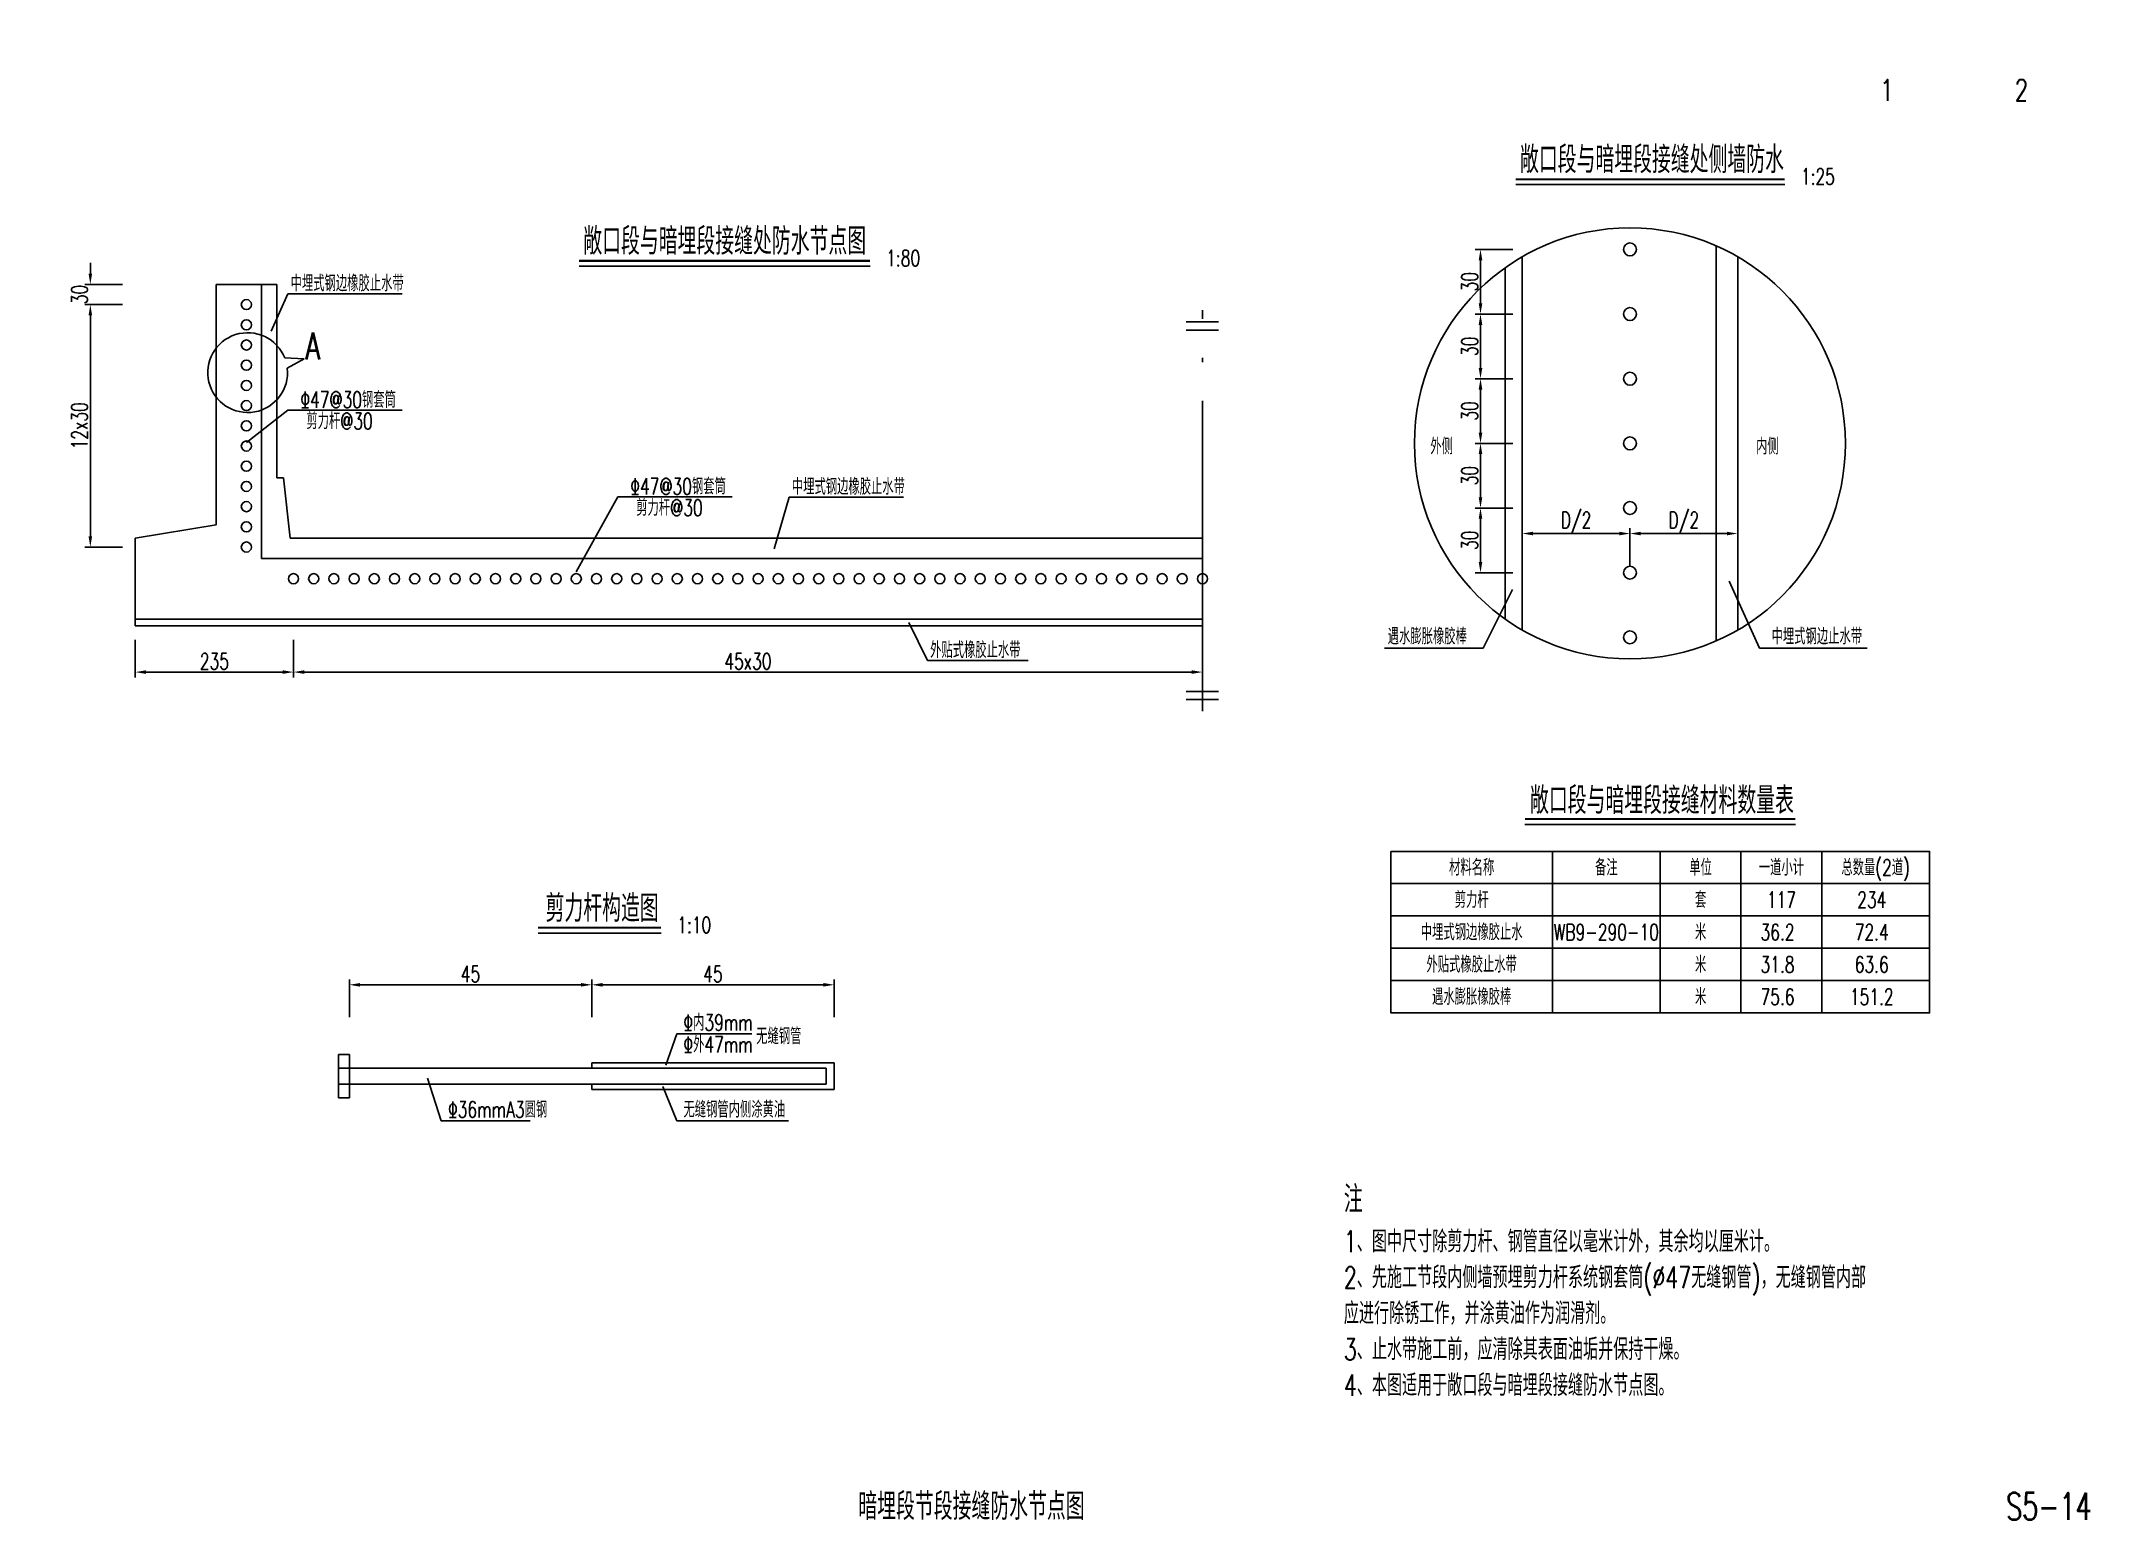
# Paper-space layout '布局1' of a CAD drawing. Header units: millimetres. Extents: x 450 to 830, y 12 to 287.
# The model-space entities are those that its viewports show. They can reach past a viewport. Long polylines and large blocks are cut down to what shows.
import ezdxf
from ezdxf.enums import TextEntityAlignment as Align

# ---------------------------------------------------------------- set-up
doc = ezdxf.new("R2010")
doc.units = ezdxf.units.MM
doc.header["$LTSCALE"] = 0.3
doc.header["$MEASUREMENT"] = 0
doc.linetypes.add('ACAD_ISO02W100', pattern=[15, 12, -3])
doc.linetypes.add('ACAD_ISO04W100', pattern=[30, 24, -3, 0, -3])
for name, color, linetype in [('中心线', 5, 'ACAD_ISO04W100'), ('文字', 7, 'Continuous'), ('标注', 7, 'Continuous'), ('次轮廓线', 7, 'Continuous'), ('虚线', 2, 'ACAD_ISO02W100'), ('轮廓线', 1, 'Continuous')]:
    doc.layers.add(name, color=color, linetype=linetype)
doc.layers.get('Defpoints').off()
doc.styles.get("Standard").update_dxf_attribs({"font": 'simplex1.shx', "width": 0.7, "bigfont": 'hztxt.shx'})
doc.dimstyles.new('10', dxfattribs={"dimtxt": 3, "dimasz": 2, "dimexe": 1, "dimexo": 1, "dimgap": 0.5, "dimtad": 1, "dimdec": 1, "dimdsep": 46, "dimtxsty": 'Standard', "dimcen": 0.5, "dimadec": 0, "dimazin": 0, "dimtfac": 1, "dimtdec": 1, "dimtofl": 0, "dimtmove": 2, "dimatfit": 3, "dimfxl": 0, "dimtolj": 1, "dimtzin": 0, "dimarcsym": 0})
doc.dimstyles.new('25', dxfattribs={"dimscale": 2.5, "dimtxt": 3, "dimasz": 2, "dimexe": 1, "dimexo": 1, "dimgap": 0.5, "dimtad": 1, "dimdec": 1, "dimdsep": 46, "dimtxsty": 'Standard', "dimcen": 0.5, "dimadec": 0, "dimazin": 0, "dimtfac": 1, "dimtdec": 1, "dimtofl": 0, "dimtmove": 2, "dimatfit": 3, "dimfxl": 0, "dimtolj": 1, "dimtzin": 0, "dimarcsym": 0})
doc.dimstyles.new('80', dxfattribs={"dimscale": 8, "dimtxt": 3, "dimasz": 2, "dimexe": 1, "dimexo": 1, "dimgap": 0.5, "dimtad": 1, "dimdec": 1, "dimdsep": 46, "dimtxsty": 'Standard', "dimcen": 0.5, "dimadec": 0, "dimazin": 0, "dimtfac": 1, "dimtdec": 1, "dimtofl": 0, "dimtmove": 2, "dimatfit": 3, "dimfxl": 0, "dimtolj": 1, "dimtzin": 0, "dimarcsym": 0})

# ---------------------------------------------------------------- blocks, each defined once
blk = doc.blocks.new('*D2')
at = {"color": 0, "lineweight": -2}
for p, q in [((1972.25, 11789.65), (1916.25, 11789.65)), ((1924.25, 11445.65), (1924.25, 11773.65)), ((1972.25, 11429.65), (1916.25, 11429.65))]:
    blk.add_line(p, q, dxfattribs=at)
at = {"color": 0}
for points in [[(1921.58, 11773.65), (1926.92, 11773.65), (1924.25, 11789.65)], [(1921.58, 11445.65), (1926.92, 11445.65), (1924.25, 11429.65)]]:
    blk.add_solid(points, dxfattribs=at)
at = {"color": 0, "insert": (1908.25, 11609.65), "char_height": 24, "attachment_point": 5, "rotation": 90}
blk.add_mtext('\\A1;12x30', dxfattribs=at)
blk = doc.blocks.new('*D3')
at = {"color": 0, "lineweight": -2}
for p, q in [((1924.25, 11835.65), (1924.25, 11851.65)), ((1972.25, 11819.65), (1916.25, 11819.65)), ((1972.25, 11789.65), (1916.25, 11789.65)), ((1924.25, 11773.65), (1924.25, 11757.65))]:
    blk.add_line(p, q, dxfattribs=at)
at = {"color": 0}
for points in [[(1921.58, 11835.65), (1926.92, 11835.65), (1924.25, 11819.65)], [(1921.58, 11773.65), (1926.92, 11773.65), (1924.25, 11789.65)]]:
    blk.add_solid(points, dxfattribs=at)
at = {"color": 0, "insert": (1908.25, 11804.65), "char_height": 24, "attachment_point": 5, "rotation": 90}
blk.add_mtext('\\A1;30', dxfattribs=at)
blk = doc.blocks.new('*D4')
at = {"color": 0, "lineweight": -2}
for p, q in [((1991.01, 11291.97), (1991.01, 11235.97)), ((2226.01, 11291.97), (2226.01, 11235.97)), ((2007.01, 11243.97), (2210.01, 11243.97))]:
    blk.add_line(p, q, dxfattribs=at)
at = {"color": 0}
for points in [[(2007.01, 11246.64), (2007.01, 11241.31), (1991.01, 11243.97)], [(2210.01, 11246.64), (2210.01, 11241.31), (2226.01, 11243.97)]]:
    blk.add_solid(points, dxfattribs=at)
at = {"color": 0, "insert": (2108.51, 11259.97), "char_height": 24, "attachment_point": 5}
blk.add_mtext('\\A1;235', dxfattribs=at)
blk = doc.blocks.new('*D5')
at = {"color": 0, "lineweight": -2}
for p, q in [((2226.01, 11291.97), (2226.01, 11235.97)), ((3576.01, 11291.97), (3576.01, 11235.97)), ((2242.01, 11243.97), (3560.01, 11243.97))]:
    blk.add_line(p, q, dxfattribs=at)
at = {"color": 0}
for points in [[(2242.01, 11246.64), (2242.01, 11241.31), (2226.01, 11243.97)], [(3560.01, 11246.64), (3560.01, 11241.31), (3576.01, 11243.97)]]:
    blk.add_solid(points, dxfattribs=at)
at = {"color": 0, "insert": (2901.01, 11259.97), "char_height": 24, "attachment_point": 5}
blk.add_mtext('\\A1;45x30', dxfattribs=at)
blk = doc.blocks.new('*D12')
at = {"color": 0, "lineweight": -2}
for p, q in [((1757.27, 10419.91), (1739.77, 10419.91)), ((1742.27, 10394.91), (1742.27, 10414.91)), ((1757.27, 10389.91), (1739.77, 10389.91))]:
    blk.add_line(p, q, dxfattribs=at)
at = {"color": 0}
for points in [[(1741.44, 10414.91), (1743.11, 10414.91), (1742.27, 10419.91)], [(1741.44, 10394.91), (1743.11, 10394.91), (1742.27, 10389.91)]]:
    blk.add_solid(points, dxfattribs=at)
at = {"color": 0, "insert": (1737.27, 10404.91), "char_height": 7.5, "attachment_point": 5, "rotation": 90}
blk.add_mtext('\\A1;30', dxfattribs=at)
blk = doc.blocks.new('*D7')
at = {"color": 0, "lineweight": -2}
for p, q in [((1757.27, 10449.91), (1739.77, 10449.91)), ((1742.27, 10424.91), (1742.27, 10444.91)), ((1757.27, 10419.91), (1739.77, 10419.91))]:
    blk.add_line(p, q, dxfattribs=at)
at = {"color": 0}
for points in [[(1741.44, 10444.91), (1743.11, 10444.91), (1742.27, 10449.91)], [(1741.44, 10424.91), (1743.11, 10424.91), (1742.27, 10419.91)]]:
    blk.add_solid(points, dxfattribs=at)
at = {"color": 0, "insert": (1737.27, 10434.91), "char_height": 7.5, "attachment_point": 5, "rotation": 90}
blk.add_mtext('\\A1;30', dxfattribs=at)
blk = doc.blocks.new('*D8')
at = {"color": 0, "lineweight": -2}
for p, q in [((1757.27, 10479.91), (1739.77, 10479.91)), ((1742.27, 10454.91), (1742.27, 10474.91)), ((1757.27, 10449.91), (1739.77, 10449.91))]:
    blk.add_line(p, q, dxfattribs=at)
at = {"color": 0}
for points in [[(1741.44, 10474.91), (1743.11, 10474.91), (1742.27, 10479.91)], [(1741.44, 10454.91), (1743.11, 10454.91), (1742.27, 10449.91)]]:
    blk.add_solid(points, dxfattribs=at)
at = {"color": 0, "insert": (1737.27, 10464.91), "char_height": 7.5, "attachment_point": 5, "rotation": 90}
blk.add_mtext('\\A1;30', dxfattribs=at)
blk = doc.blocks.new('*D9')
at = {"color": 0, "lineweight": -2}
for p, q in [((1757.27, 10509.91), (1739.77, 10509.91)), ((1742.27, 10484.91), (1742.27, 10504.91)), ((1757.27, 10479.91), (1739.77, 10479.91))]:
    blk.add_line(p, q, dxfattribs=at)
at = {"color": 0}
for points in [[(1741.44, 10504.91), (1743.11, 10504.91), (1742.27, 10509.91)], [(1741.44, 10484.91), (1743.11, 10484.91), (1742.27, 10479.91)]]:
    blk.add_solid(points, dxfattribs=at)
at = {"color": 0, "insert": (1737.27, 10494.91), "char_height": 7.5, "attachment_point": 5, "rotation": 90}
blk.add_mtext('\\A1;30', dxfattribs=at)
blk = doc.blocks.new('*D10')
at = {"color": 0, "lineweight": -2}
for p, q in [((1761.64, 10393.08), (1761.64, 10410.58)), ((1766.64, 10408.08), (1806.64, 10408.08)), ((1811.64, 10393.08), (1811.64, 10410.58))]:
    blk.add_line(p, q, dxfattribs=at)
at = {"color": 0}
for points in [[(1766.64, 10408.91), (1766.64, 10407.24), (1761.64, 10408.08)], [(1806.64, 10408.91), (1806.64, 10407.24), (1811.64, 10408.08)]]:
    blk.add_solid(points, dxfattribs=at)
at = {"color": 0, "insert": (1786.64, 10413.08), "char_height": 7.5, "attachment_point": 5}
blk.add_mtext('\\A1;D/2', dxfattribs=at)
blk = doc.blocks.new('*D6')
at = {"color": 0, "lineweight": -2}
for p, q in [((1811.64, 10393.08), (1811.64, 10410.58)), ((1816.64, 10408.08), (1856.64, 10408.08)), ((1861.64, 10393.08), (1861.64, 10410.58))]:
    blk.add_line(p, q, dxfattribs=at)
at = {"color": 0}
for points in [[(1816.64, 10408.91), (1816.64, 10407.24), (1811.64, 10408.08)], [(1856.64, 10408.91), (1856.64, 10407.24), (1861.64, 10408.08)]]:
    blk.add_solid(points, dxfattribs=at)
at = {"color": 0, "insert": (1836.64, 10413.08), "char_height": 7.5, "attachment_point": 5}
blk.add_mtext('\\A1;D/2', dxfattribs=at)
blk = doc.blocks.new('*D11')
at = {"color": 0, "lineweight": -2}
for p, q in [((1757.27, 10539.91), (1739.77, 10539.91)), ((1742.27, 10514.91), (1742.27, 10534.91)), ((1757.27, 10509.91), (1739.77, 10509.91))]:
    blk.add_line(p, q, dxfattribs=at)
at = {"color": 0}
for points in [[(1741.44, 10534.91), (1743.11, 10534.91), (1742.27, 10539.91)], [(1741.44, 10514.91), (1743.11, 10514.91), (1742.27, 10509.91)]]:
    blk.add_solid(points, dxfattribs=at)
at = {"color": 0, "insert": (1737.27, 10524.91), "char_height": 7.5, "attachment_point": 5, "rotation": 90}
blk.add_mtext('\\A1;30', dxfattribs=at)
blk = doc.blocks.new('*D13')
at = {"color": 0, "lineweight": -2}
for p, q in [((2199.41, 10515.69), (2199.41, 10522.69)), ((2244.41, 10515.69), (2244.41, 10522.69)), ((2201.41, 10521.69), (2242.41, 10521.69))]:
    blk.add_line(p, q, dxfattribs=at)
at = {"color": 0}
for points in [[(2201.41, 10522.02), (2201.41, 10521.35), (2199.41, 10521.69)], [(2242.41, 10522.02), (2242.41, 10521.35), (2244.41, 10521.69)]]:
    blk.add_solid(points, dxfattribs=at)
at = {"color": 0, "insert": (2221.91, 10523.69), "char_height": 3, "attachment_point": 5}
blk.add_mtext('\\A1;45', dxfattribs=at)
blk = doc.blocks.new('*D14')
at = {"color": 0, "lineweight": -2}
for p, q in [((2244.41, 10515.69), (2244.41, 10522.69)), ((2289.41, 10515.69), (2289.41, 10522.69)), ((2246.41, 10521.69), (2287.41, 10521.69))]:
    blk.add_line(p, q, dxfattribs=at)
at = {"color": 0}
for points in [[(2246.41, 10522.02), (2246.41, 10521.35), (2244.41, 10521.69)], [(2287.41, 10522.02), (2287.41, 10521.35), (2289.41, 10521.69)]]:
    blk.add_solid(points, dxfattribs=at)
at = {"color": 0, "insert": (2266.91, 10523.69), "char_height": 3, "attachment_point": 5}
blk.add_mtext('\\A1;45', dxfattribs=at)

msp = doc.modelspace()

# ---------------------------------------------------------------- linework, layer by layer
for p, q in [((2650.1, 11846.59), (3082.29, 11846.59)), ((2217.71, 11805.79), (2192.7, 11750.27)), ((2387.51, 11805.79), (2217.71, 11805.79)), ((2241.67, 11709.34), (2212.97, 11710.35)), ((2241.67, 11709.34), (2216.74, 11695.14)), ((2217.71, 11632.92), (2156.01, 11584.65)), ((2387.51, 11632.92), (2217.71, 11632.92)), ((2707.71, 11504.26), (2646.01, 11392.65)), ((2877.51, 11504.26), (2707.71, 11504.26)), ((2962.14, 11503.91), (2939.65, 11426.95)), ((3131.94, 11503.91), (2962.14, 11503.91)), ((3167.45, 11261.39), (3139.95, 11317.56)), ((3317.2, 11261.39), (3167.45, 11261.39)), ((1758.62, 10569.96), (1883.47, 10569.96)), ((2234.46, 10531.29), (2257.29, 10531.29)), ((2260.18, 10512.57), (2258.19, 10506.76)), ((2274.13, 10512.57), (2260.18, 10512.57)), ((2216.48, 10496.43), (2213.89, 10504.33)), ((2260.18, 10496.43), (2257.59, 10502.83)), ((2233, 10496.43), (2216.48, 10496.43)), ((2280.91, 10496.43), (2260.18, 10496.43)), ((1857.68, 10385.98), (1871.83, 10354.95)), ((1743.58, 10354.95), (1757.14, 10382.18)), ((1697.77, 10354.95), (1743.58, 10354.95)), ((1871.83, 10354.95), (1921.74, 10354.95))]:
    msp.add_line(p, q)
for points, const_width in [([(2650.1, 11854.59), (3082.29, 11854.59)], 3.2), ([(1758.62, 10572.46), (1883.47, 10572.46)], 1), ([(2234.46, 10532.29), (2257.29, 10532.29)], 0.4)]:
    msp.add_lwpolyline(points, dxfattribs=dict(const_width=const_width))
for centre, radius in [((2156.01, 11789.65), 7.5), ((2156.01, 11759.65), 7.5), ((2156.01, 11729.65), 7.5), ((2156.01, 11699.65), 7.5), ((2156.01, 11669.65), 7.5), ((2156.01, 11639.65), 7.5), ((2156.01, 11609.65), 7.5), ((2156.01, 11579.65), 7.5), ((2156.01, 11549.65), 7.5), ((2156.01, 11519.65), 7.5), ((2156.01, 11489.65), 7.5), ((2156.01, 11459.65), 7.5), ((2156.01, 11429.65), 7.5), ((2226.01, 11382.65), 7.5), ((2256.01, 11382.65), 7.5), ((2286.01, 11382.65), 7.5), ((2316.01, 11382.65), 7.5), ((2346.01, 11382.65), 7.5), ((2376.01, 11382.65), 7.5), ((2406.01, 11382.65), 7.5), ((2436.01, 11382.65), 7.5), ((2466.01, 11382.65), 7.5), ((2496.01, 11382.65), 7.5), ((2526.01, 11382.65), 7.5), ((2556.01, 11382.65), 7.5), ((2586.01, 11382.65), 7.5), ((2616.01, 11382.65), 7.5), ((2646.01, 11382.65), 7.5), ((2676.01, 11382.65), 7.5), ((2706.01, 11382.65), 7.5), ((2736.01, 11382.65), 7.5), ((2766.01, 11382.65), 7.5), ((2796.01, 11382.65), 7.5), ((2826.01, 11382.65), 7.5), ((2856.01, 11382.65), 7.5), ((2886.01, 11382.65), 7.5), ((2916.01, 11382.65), 7.5), ((2946.01, 11382.65), 7.5), ((2976.01, 11382.65), 7.5), ((3006.01, 11382.65), 7.5), ((3036.01, 11382.65), 7.5), ((3066.01, 11382.65), 7.5), ((3096.01, 11382.65), 7.5), ((3126.01, 11382.65), 7.5), ((3156.01, 11382.65), 7.5), ((3186.01, 11382.65), 7.5), ((3216.01, 11382.65), 7.5), ((3246.01, 11382.65), 7.5), ((3276.01, 11382.65), 7.5), ((3306.01, 11382.65), 7.5), ((3336.01, 11382.65), 7.5), ((3366.01, 11382.65), 7.5), ((3396.01, 11382.65), 7.5), ((3426.01, 11382.65), 7.5), ((3456.01, 11382.65), 7.5), ((3486.01, 11382.65), 7.5), ((3516.01, 11382.65), 7.5), ((3546.01, 11382.65), 7.5), ((3576.01, 11382.65), 7.5), ((1811.64, 10449.91), 100), ((1811.64, 10539.91), 3), ((1811.64, 10509.91), 3), ((1811.64, 10479.91), 3), ((1811.64, 10449.91), 3), ((1811.64, 10419.91), 3), ((1811.64, 10389.91), 3), ((1811.64, 10359.91), 3)]:
    msp.add_circle(centre, radius)
msp.add_arc((2157.89, 11688.63), 59.21, 21.518, 6.3082)
at = {"layer": '中心线'}
msp.add_line((3576.01, 11185.88), (3576.01, 11781.26), dxfattribs=at)
at = {"layer": '标注'}
for p, q in [((3552.01, 11763.91), (3600.01, 11763.91)), ((3552.01, 11751.91), (3600.01, 11751.91)), ((3552.01, 11215.23), (3600.01, 11215.23)), ((3552.01, 11203.23), (3600.01, 11203.23))]:
    msp.add_line(p, q, dxfattribs=at)
at = {"layer": '次轮廓线'}
for p, q in [((2111.01, 11819.65), (2201.01, 11819.65)), ((2201.01, 11819.65), (2201.01, 11532.65)), ((2211.01, 11532.65), (2201.01, 11532.65)), ((2221.12, 11442.65), (2211.01, 11532.65)), ((2221.12, 11442.65), (3576.01, 11442.65)), ((3576.01, 11322.65), (1991.01, 11322.65)), ((1761.64, 10536.52), (1761.64, 10363.31)), ((1861.64, 10536.52), (1861.64, 10363.31)), ((2197.41, 10500.73), (2197.41, 10508.73)), ((2199.41, 10508.73), (2197.41, 10508.73)), ((2199.41, 10500.73), (2199.41, 10508.73)), ((2199.41, 10500.73), (2197.41, 10500.73))]:
    msp.add_line(p, q, dxfattribs=at)
msp.add_lwpolyline([(2111.01, 11819.65), (2111.01, 11462.65), (1991.01, 11442.65), (1991.01, 11322.65)], dxfattribs=at)
at = {"layer": '虚线'}
for p, q in [((2199.41, 10506.23), (2197.41, 10506.23)), ((2199.41, 10503.23), (2197.41, 10503.23))]:
    msp.add_line(p, q, dxfattribs=at)
at = {"layer": '轮廓线'}
for p, q in [((1991.01, 11312.65), (1991.01, 11322.65)), ((3576.01, 11312.65), (1991.01, 11312.65)), ((1851.64, 10541.56), (1851.64, 10358.26)), ((1753.64, 10531.38), (1753.64, 10368.45)), ((2244.41, 10507.23), (2289.41, 10507.23)), ((2244.41, 10507.23), (2244.41, 10506.23)), ((2289.41, 10507.23), (2289.41, 10502.23)), ((2199.41, 10506.23), (2287.91, 10506.23)), ((2287.91, 10503.23), (2199.41, 10503.23)), ((2244.41, 10503.23), (2244.41, 10502.23)), ((2287.91, 10506.23), (2287.91, 10503.23)), ((2289.41, 10502.23), (2244.41, 10502.23))]:
    msp.add_line(p, q, dxfattribs=at)
msp.add_lwpolyline([(2178.51, 11819.65), (2178.51, 11412.65), (3576.01, 11412.65)], dxfattribs=at)

# ---------------------------------------------------------------- texts
at = {"layer": '文字', "width": 0.7}
for s, height, p in [('敞口段与暗埋段接缝处防水节点图', 40, (2656.47, 11863.68)), ('1:80', 24, (3106.29, 11846.59)), ('中埋式钢边橡胶止水带', 24, (2221.73, 11809.24)), ('A', 40, (2243.8, 11707.98)), ('%%13147@30钢套筒', 24, (2236.28, 11636.37)), ('剪力杆@30', 24, (2245.03, 11604.7)), ('%%13147@30钢套筒', 24, (2726.28, 11507.71)), ('中埋式钢边橡胶止水带', 24, (2966.17, 11507.35)), ('剪力杆@30', 24, (2735.03, 11476.04)), ('外贴式橡胶止水带', 24, (3171.48, 11264.84)), ('敞口段与暗埋段接缝处侧墙防水', 12.5, (1760.61, 10575.3)), ('1:25', 7.5, (1890.97, 10569.96)), ('剪力杆构造图', 5, (2235.84, 10533.37)), ('1:10', 3, (2260.29, 10531.29)), ('%%131内39mm', 3, (2261.43, 10513.18)), ('%%131外47mm', 3, (2261.43, 10509.11)), ('无缝钢管', 3, (2274.94, 10510.65)), ('%%13136mmA3圆钢', 3, (2217.73, 10497.05)), ('无缝钢管内侧涂黄油', 3, (2261.43, 10497.05)), ('外侧', 7.5, (1718.99, 10444.8)), ('内侧', 7.5, (1870.16, 10444.8)), ('遇水膨胀橡胶棒', 7.5, (1699.21, 10356.61)), ('中埋式钢边止水带', 7.5, (1877.37, 10356.61))]:
    msp.add_text(s, height=height, dxfattribs=at).set_placement(p)

# ---------------------------------------------------------------- dimensions: what is measured, and where the dimension line sits
for base, p1, p2, dimstyle, picture, middle in [((1924.25, 11819.65), (2156.01, 11789.65), (2111.01, 11819.65), '80', '*D3', (1908.25, 11804.65)), ((1742.27, 10539.91), (1811.64, 10509.91), (1811.64, 10539.91), '25', '*D11', (1737.27, 10524.91)), ((1742.27, 10509.91), (1811.64, 10479.91), (1811.64, 10509.91), '25', '*D9', (1737.27, 10494.91)), ((1742.27, 10479.91), (1811.64, 10449.91), (1811.64, 10479.91), '25', '*D8', (1737.27, 10464.91)), ((1742.27, 10449.91), (1811.64, 10419.91), (1811.64, 10449.91), '25', '*D7', (1737.27, 10434.91)), ((1742.27, 10419.91), (1811.64, 10389.91), (1811.64, 10419.91), '25', '*D12', (1737.27, 10404.91))]:
    dim = msp.add_linear_dim(base=base, p1=p1, p2=p2, angle=90, dimstyle=dimstyle)
    dim.commit()
    dim.dimension.update_dxf_attribs({"geometry": picture, "text_midpoint": middle})
dim = msp.add_linear_dim(base=(1924.25, 11789.65), p1=(2156.01, 11429.65), p2=(2156.01, 11789.65), angle=90, text='12x30', dimstyle='80')
dim.commit()
dim.dimension.update_dxf_attribs({"geometry": '*D2', "text_midpoint": (1908.25, 11609.65)})
for base, p1, p2, dimstyle, picture, middle in [((2226.01, 11243.97), (1991.01, 11322.65), (2226.01, 11382.65), '80', '*D4', (2108.51, 11259.97)), ((2244.41, 10521.69), (2199.41, 10508.73), (2244.41, 10507.23), '10', '*D13', (2221.91, 10523.69)), ((2289.41, 10521.69), (2244.41, 10507.23), (2289.41, 10507.23), '10', '*D14', (2266.91, 10523.69))]:
    dim = msp.add_linear_dim(base=base, p1=p1, p2=p2, dimstyle=dimstyle)
    dim.commit()
    dim.dimension.update_dxf_attribs({"geometry": picture, "text_midpoint": middle})
for base, p1, p2, text, dimstyle, picture, middle in [((3576.01, 11243.97), (2226.01, 11382.65), (3576.01, 11382.65), '45x30', '80', '*D5', (2901.01, 11259.97)), ((1811.64, 10408.08), (1761.64, 10363.31), (1811.64, 10389.91), 'D/2', '25', '*D10', (1786.64, 10413.08)), ((1861.64, 10408.08), (1811.64, 10389.91), (1861.64, 10363.31), 'D/2', '25', '*D6', (1836.64, 10413.08))]:
    dim = msp.add_linear_dim(base=base, p1=p1, p2=p2, text=text, dimstyle=dimstyle)
    dim.commit()
    dim.dimension.update_dxf_attribs({"geometry": picture, "text_midpoint": middle})

psp = doc.layouts.new('布局1')

# ---------------------------------------------------------------- linework, layer by layer
for p, q in [((725.5, 141.6), (775.72, 141.6)), ((730.61, 136.6), (730.61, 106.6)), ((750.61, 136.6), (750.61, 106.6)), ((765.61, 136.6), (765.61, 106.6)), ((780.61, 136.6), (780.61, 106.6)), ((700.61, 130.6), (800.61, 130.6)), ((700.61, 124.6), (800.61, 124.6)), ((700.61, 118.6), (800.61, 118.6)), ((700.61, 112.6), (800.61, 112.6))]:
    psp.add_line(p, q)
at = {"const_width": 0.4}
psp.add_lwpolyline([(725.5, 142.6), (775.72, 142.6)], dxfattribs=at)
at = {"layer": '轮廓线'}
psp.add_lwpolyline([(700.61, 136.6), (800.61, 136.6), (800.61, 106.6), (700.61, 106.6)], close=True, dxfattribs=at)

# ---------------------------------------------------------------- texts
at = {"width": 0.7}
for s, height, p in [('敞口段与暗埋段接缝材料数量表', 5, (750.94, 146.04)), ('材料名称', 3, (715.61, 133.6)), ('备注', 3, (740.61, 133.6)), ('单位', 3, (758.11, 133.6)), ('一道小计', 3, (773.11, 133.6)), ('总数量(2道)', 3, (790.61, 133.6)), ('剪力杆', 3, (715.61, 127.6)), ('套', 3, (758.11, 127.6)), ('117', 3, (773.11, 127.6)), ('234 ', 3, (790.61, 127.6)), ('中埋式钢边橡胶止水', 3, (715.61, 121.6)), ('WB9-290-10', 3, (740.61, 121.6)), ('米', 3, (758.11, 121.6)), ('36.2 ', 3, (773.11, 121.6)), ('72.4 ', 3, (790.61, 121.6)), ('外贴式橡胶止水带', 3, (715.61, 115.6)), ('米', 3, (758.11, 115.6)), ('31.8 ', 3, (773.11, 115.6)), ('63.6 ', 3, (790.61, 115.6)), ('遇水膨胀橡胶棒', 3, (715.61, 109.6)), ('米', 3, (758.11, 109.6)), ('75.6 ', 3, (773.11, 109.6)), ('151.2 ', 3, (790.61, 109.6))]:
    psp.add_text(s, height=height, dxfattribs=at).set_placement(p, align=Align.MIDDLE_CENTER)
at = {"layer": '文字', "width": 0.7}
for s, height, p in [('1', 4, (791.48, 275.88)), ('2', 4, (816.48, 275.88)), ('暗埋段节段接缝防水节点图', 5, (601.75, 12.52)), ('S5-14', 5, (814.81, 12.52))]:
    psp.add_text(s, height=height, dxfattribs=at).set_placement(p)
at = {"layer": '文字', "insert": (691.88, 74.52), "char_height": 4, "width": 98.7224, "attachment_point": 1}
psp.add_mtext('{\\H1.25x;注\\P}1、图中尺寸除剪力杆、钢管直径以毫米计外，其余均以厘米计。\\P2、先施工节段内侧墙预埋剪力杆系统钢套筒(%%C47无缝钢管)，无缝钢管内部应进行除锈工作，并涂黄油作为润滑剂。\\P3、止水带施工前，应清除其表面油垢并保持干燥。\\P4、本图适用于敞口段与暗埋段接缝防水节点图。', dxfattribs=at)

# ---------------------------------------------------------------- viewports
at = {"layer": 'Defpoints'}
for center, size, view_center_point, view_height, status in [((753.69, 225.62), (152.61, 122.7687), (1833.37, 10483.17), 306.9219, 3), ((559.43, 106.7), (166.27, 55.063), (2251.59, 10516.56), 55.063, 4)]:
    psp.add_viewport(center=center, size=size, view_center_point=view_center_point, view_height=view_height, status=status, dxfattribs=at)
psp.add_viewport(center=(563.69, 204.01), size=(227.39, 137.9417), view_center_point=(2760.47, 11517.11), view_height=1103.5337, dxfattribs=at)

doc.saveas('drawing.dxf')
